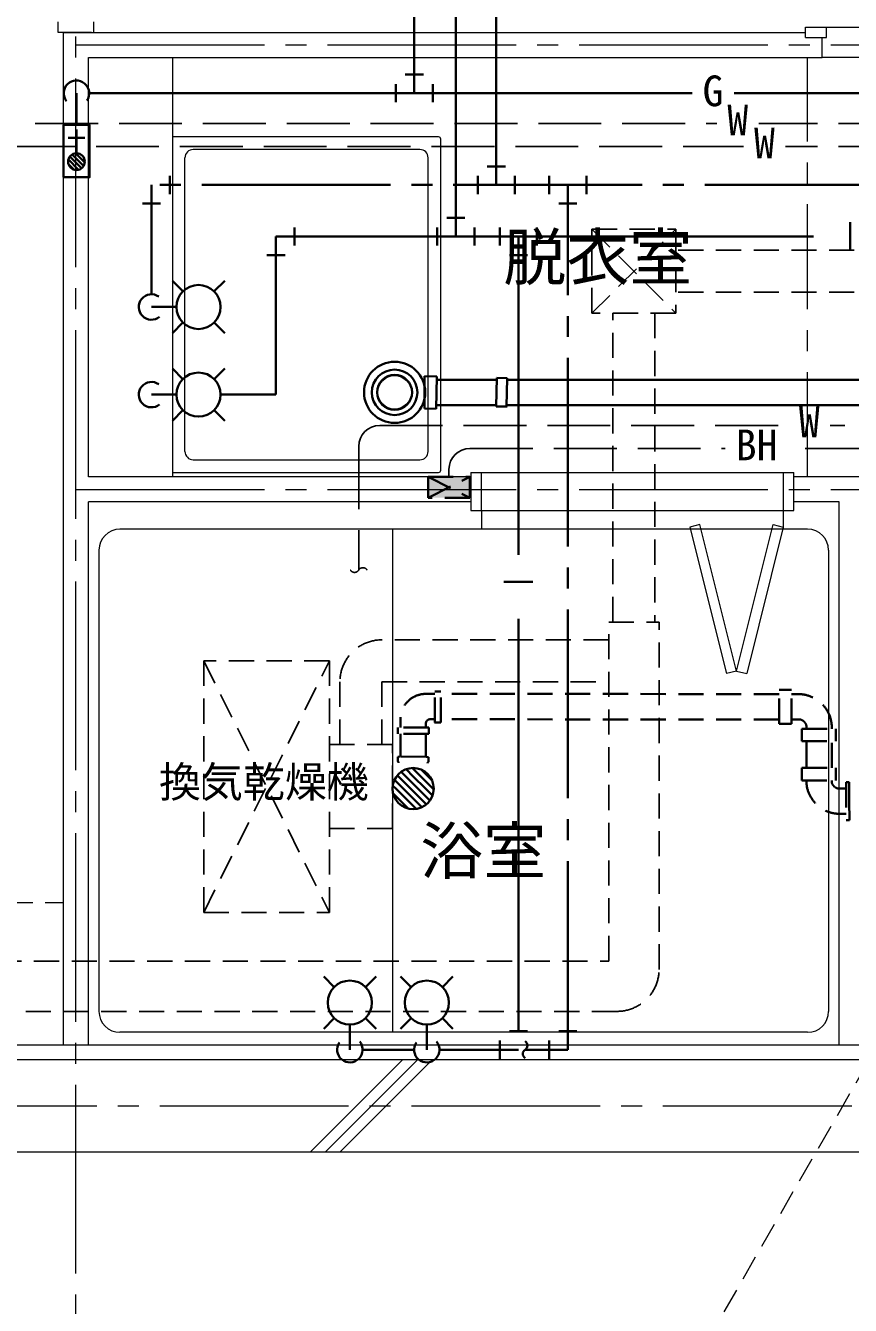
# Model space of a CAD drawing. Units: millimetres at full size, sheet at 1:50; details may follow other scales. Extents: x -9674 to 9699, y -6794 to 6791.
# Drawn here: x -1245 to 722, y -4059 to -1006 of the extents above; entities that cross this region are included whole.
import ezdxf
from ezdxf.enums import TextEntityAlignment as Align

# ---------------------------------------------------------------- set-up
doc = ezdxf.new("R2010")
doc.units = ezdxf.units.MM
doc.header["$LTSCALE"] = 50
for name, pattern in [('CHAIN1', [8, 5, -1, 1, -1]), ('CHAIN2', [12, 9, -1, 1, -1]), ('DASHED1', [1.8, 1.2, -0.6]), ('DASHED3', [4, 3, -1])]:
    doc.linetypes.add(name, pattern=pattern)
for name, color, linetype, lineweight in [('1-0_芯', 134, 'CHAIN2', 9), ('1-1_躯体', 134, 'Continuous', 9), ('1-2_間仕切', 134, 'Continuous', 9), ('1-3_建具', 134, 'Continuous', 9), ('1-5_設備', 134, 'Continuous', 9), ('1-8_ハッチ', 134, 'Continuous', 9), ('1-C_梁', 134, 'DASHED1', 9), ('1-D_記号', 134, 'CHAIN1', 9), ('2-0_芯', 3, 'Continuous', 35), ('2-2', 5, 'DASHED3', 25), ('2-3_建具', 4, 'Continuous', 35), ('2-9_金物', 1, 'CHAIN2', 35), ('2-A_文字', 6, 'Continuous', 35), ('2-C', 2, 'DASHED1', 25)]:
    doc.layers.add(name, color=color, linetype=linetype, lineweight=lineweight)
doc.layers.add('1-A_文字', color=134, linetype='Continuous')
doc.styles.add('ＭＳ ゴシック', font='')
doc.styles.get('ＭＳ ゴシック').set_extended_font_data('MS Gothic')

msp = doc.modelspace()

# ---------------------------------------------------------------- linework, layer by layer
at = {"layer": '1-0_芯'}
for p, q in [((-1125.35, -4582.19), (-1125.35, 112.81)), ((-1125.35, -1052.19), (8284.65, -1052.19)), ((-1125.35, -2112.19), (2053.65, -2112.19)), ((-8725.35, -3582.19), (8284.65, -3582.19))]:
    msp.add_line(p, q, dxfattribs=at)
at = {"layer": '1-1_躯体'}
msp.add_line((-1450.35, -3472.19), (1624.65, -3472.19), dxfattribs=at)
msp.add_lwpolyline([(-1470.35, -3692.19), (6439.65, -3692.19), (6439.65, -3982.19), (7089.65, -3982.19)], dxfattribs=at)
at = {"layer": '1-2_間仕切'}
for p, q in [((654.65, -1082.19), (654.65, -1034.69)), ((-1095.35, -1082.19), (654.65, -1082.19)), ((-1095.35, -2082.19), (-1095.35, -1082.19)), ((-183.35, -2082.19), (-1095.35, -2082.19)), ((789.65, -2082.19), (586.65, -2082.19)), ((-1095.35, -3437.19), (-1095.35, -2142.19)), ((-183.35, -2142.19), (-1095.35, -2142.19)), ((694.65, -2142.19), (586.65, -2142.19)), ((694.65, -3437.19), (694.65, -2142.19))]:
    msp.add_line(p, q, dxfattribs=at)
msp.add_lwpolyline([(-1155.35, -3437.19), (-1155.35, -1022.19), (614.65, -1022.19)], dxfattribs=at)
at = {"layer": '1-3_建具'}
for p, q in [((-1082.85, -1022.19), (-1082.85, -997.19)), ((664.65, -1009.69), (1414.65, -1009.69)), ((1424.65, -1082.19), (654.65, -1082.19)), ((-183.35, -2072.19), (-158.35, -2072.19)), ((-183.35, -2072.19), (-183.35, -2162.19)), ((-158.35, -2072.19), (561.65, -2072.19)), ((-158.35, -2162.19), (-158.35, -2072.19)), ((561.65, -2072.19), (586.65, -2072.19)), ((561.65, -2072.19), (561.65, -2162.19)), ((586.65, -2162.19), (586.65, -2072.19)), ((-183.35, -2162.19), (-158.35, -2162.19)), ((-158.35, -2162.19), (561.65, -2162.19)), ((561.65, -2162.19), (586.65, -2162.19)), ((362.77, -2196.13), (338.52, -2202.19)), ((450.09, -2545.38), (362.77, -2196.13)), ((450.09, -2545.38), (537.4, -2196.13)), ((537.4, -2196.13), (561.65, -2202.19)), ((338.52, -2202.19), (425.83, -2551.44)), ((338.52, -2202.19), (425.83, -2551.44)), ((338.52, -2202.19), (425.83, -2551.44)), ((338.52, -2202.19), (425.83, -2551.44)), ((561.65, -2202.19), (474.34, -2551.44)), ((561.65, -2202.19), (474.34, -2551.44)), ((561.65, -2202.19), (474.34, -2551.44)), ((561.65, -2202.19), (474.34, -2551.44)), ((450.09, -2545.38), (425.83, -2551.44)), ((450.09, -2545.38), (474.34, -2551.44))]:
    msp.add_line(p, q, dxfattribs=at)
for points in [[(-1087.85, -1022.19), (-1167.85, -1022.19), (-1167.85, -997.19)], [(614.65, -1034.69), (614.65, -1009.69), (664.65, -1009.69)], [(614.65, -1034.69), (664.65, -1034.69), (664.65, -1009.69)]]:
    msp.add_lwpolyline(points, dxfattribs=at)
at = {"layer": '1-5_設備'}
for p, q in [((-895.35, -1082.19), (-895.35, -2082.19)), ((-260.35, -1271.54), (-895.35, -1271.54)), ((-255.35, -2066.54), (-255.35, -1276.54)), ((-305.35, -1301.54), (-845.35, -1301.54)), ((-865.35, -2021.54), (-865.35, -1321.54)), ((-285.35, -2021.54), (-285.35, -1321.54)), ((-845.35, -2041.54), (-305.35, -2041.54)), ((-895.35, -2071.54), (-260.35, -2071.54)), ((-158.35, -2162.19), (-158.35, -2207.19)), ((561.65, -2162.19), (561.65, -2207.19)), ((619.65, -2207.19), (-1020.35, -2207.19)), ((-370.35, -2207.19), (-370.35, -3407.19)), ((338.52, -2202.19), (425.83, -2551.44)), ((561.65, -2202.19), (474.34, -2551.44)), ((-1070.35, -2257.19), (-1070.35, -3357.19)), ((669.65, -2257.19), (669.65, -3357.19)), ((619.65, -3407.19), (-1020.35, -3407.19))]:
    msp.add_line(p, q, dxfattribs=at)
msp.add_circle((-365.35, -1880.73), 40, dxfattribs=at)
for centre, radius, start, end in [((-260.35, -1276.54), 5, 0, 90), ((-845.35, -1321.54), 20, 90, 180), ((-305.35, -1321.54), 20, 0, 90), ((-845.35, -2021.54), 20, 180, 270), ((-305.35, -2021.54), 20, 270, 0), ((-260.35, -2066.54), 5, 270, 0), ((-1020.35, -2257.19), 50, 90, 180), ((619.65, -2257.19), 50, 0, 90), ((-1020.35, -3357.19), 50, 180, 270), ((619.65, -3357.19), 50, 270, 0)]:
    msp.add_arc(centre, radius, start, end, dxfattribs=at)
at = {"layer": '1-8_ハッチ'}
for p, q in [((-1440.35, -3437.19), (1624.65, -3437.19)), ((-565.69, -3692.19), (-345.69, -3472.19)), ((-530.34, -3692.19), (-310.34, -3472.19)), ((-494.98, -3692.19), (-274.98, -3472.19))]:
    msp.add_line(p, q, dxfattribs=at)
at = {"layer": '1-C_梁'}
msp.add_line((-2728.41, -3097.19), (-1155.35, -3097.19), dxfattribs=at)
at = {"layer": '1-D_記号'}
msp.add_line((619.24, -2082.19), (619.24, -1082.19), dxfattribs=at)
at = {"layer": '2-0_芯'}
for p, q in [((-294.01, -1842.37), (-264.97, -1842.96)), ((-294.01, -1919.09), (-294.01, -1842.37)), ((-264.97, -1842.96), (-266.36, -1919.65)), ((-121.7, -1850.48), (-265.11, -1850.48)), ((-123, -1914.3), (-121.61, -1845.99)), ((-97.11, -1846.49), (-121.61, -1845.99)), ((-97.11, -1846.49), (-121.61, -1845.99)), ((-98.5, -1914.8), (-97.11, -1846.49)), ((760.81, -1850.48), (-97.35, -1850.48)), ((-294.01, -1919.09), (-266.36, -1919.65)), ((-122.93, -1910.98), (-266.2, -1910.98)), ((-97.27, -1914.83), (-123, -1914.3)), ((-98.5, -1914.8), (-121.76, -1914.33)), ((759.58, -1910.98), (-98.27, -1910.98)), ((-301.55, -2780.81), (-276.13, -2806.26)), ((-368.57, -2837.52), (-332.94, -2873.2))]:
    msp.add_line(p, q, dxfattribs=at)
at = {"layer": '2-0_芯', "linetype": 'DASHED1'}
for p, q in [((-269.81, -2668.53), (-269.76, -2594.53)), ((551.4, -2671.08), (551.4, -2590.34)), ((-291.15, -2599.93), (-269.77, -2599.94)), ((551.4, -2600.34), (-254.97, -2599.94)), ((597.23, -2600.36), (581.4, -2600.35)), ((-351.18, -2659.9), (-351.19, -2680.07)), ((-290.74, -2670.43), (-290.74, -2680.11)), ((-283.93, -2680.12), (-283.94, -2694.94)), ((-280.73, -2660.44), (-269.81, -2660.45)), ((-255.01, -2668.53), (-269.84, -2668.52)), ((551.4, -2661.08), (-255.01, -2660.46)), ((581.4, -2671.11), (551.4, -2671.08)), ((602.67, -2661.12), (581.4, -2661.11)), ((605.8, -2712.96), (605.83, -2682.96)), ((605.83, -2682.96), (686.57, -2682.96)), ((616.63, -2675.65), (616.62, -2682.96)), ((677.19, -2682.96), (677.19, -2680.4)), ((-283.93, -2694.92), (-357.93, -2694.87)), ((-351.2, -2694.87), (-351.22, -2749.42)), ((-290.76, -2694.91), (-290.8, -2750.49)), ((616.6, -2712.96), (616.55, -2776.46)), ((677.14, -2776.46), (677.18, -2712.96)), ((-357.55, -2749.95), (-357.67, -2760.95)), ((-357.55, -2749.95), (-351.85, -2749.42)), ((-290.25, -2750.08), (-351.85, -2749.42)), ((-284.56, -2750.75), (-290.25, -2750.08)), ((-284.56, -2750.75), (-284.68, -2761.75)), ((605.8, -2806.46), (605.83, -2776.46)), ((605.83, -2776.46), (686.57, -2776.46)), ((677.13, -2810.96), (677.13, -2806.46)), ((691.39, -2825.42), (711.78, -2825.43)), ((719.03, -2810.74), (711.77, -2810.75)), ((711.77, -2810.75), (711.83, -2900.75)), ((719.06, -2855.74), (719.03, -2810.74)), ((701.22, -2885.96), (711.82, -2885.96))]:
    msp.add_line(p, q, dxfattribs=at)
for points in [[(-255.01, -2668.53), (-254.96, -2594.53), (-269.79, -2594.52)], [(581.4, -2671.11), (581.4, -2590.35), (551.4, -2590.34)], [(-283.93, -2680.12), (-357.93, -2680.07), (-357.94, -2694.89)], [(605.8, -2712.96), (686.56, -2712.96), (686.57, -2682.96)], [(605.8, -2806.46), (686.56, -2806.46), (686.57, -2776.46)], [(719.06, -2855.74), (719.09, -2900.74), (711.83, -2900.75)]]:
    msp.add_lwpolyline(points, dxfattribs=at)
at = {"layer": '2-0_芯'}
for points in [[(-323.15, -2776.87), (-321.07, -2778.95), (-274.3, -2825.78), (-272.22, -2827.86)], [(-365.51, -2805.21), (-345.01, -2825.74), (-321.12, -2849.66), (-300.62, -2870.19)], [(-358.6, -2794.44), (-327.33, -2825.75), (-321.1, -2831.99), (-289.84, -2863.29)], [(-349.5, -2785.87), (-321.09, -2814.31), (-309.66, -2825.76), (-281.25, -2854.2)], [(-337.89, -2779.8), (-321.08, -2796.63), (-291.98, -2825.77), (-275.17, -2842.6)], [(-369.51, -2818.89), (-362.69, -2825.72), (-321.13, -2867.34), (-314.31, -2874.17)]]:
    msp.add_lwpolyline(points, dxfattribs=at)
for centre, radius in [((-365.35, -1880.73), 72.97), ((-365.35, -1880.73), 54.3), ((-365.35, -1880.73), 41.55), ((-321.1, -2825.75), 49.09)]:
    msp.add_circle(centre, radius, dxfattribs=at)
at = {"layer": '2-0_芯', "linetype": 'DASHED1'}
for centre, radius, start, end in [((-291.18, -2659.93), 60, 89.97203, 179.97203), ((597.19, -2680.36), 80, 359.97203, 89.97203), ((-280.74, -2670.44), 10, 89.9556, 179.9556), ((597.19, -2680.36), 20, 13.61576, 74.10457), ((-359.71, -2764.4), 4, 359.37871, 59.37871), ((-282.71, -2765.23), 4, 119.37871, 179.37871), ((696.53, -2806.1), 80, 179.9556, 267.74203), ((696.53, -2806.1), 20, 194.06253, 255.10149), ((696.53, -2806.1), 80, 267.74203, 273.36328)]:
    msp.add_arc(centre, radius, start, end, dxfattribs=at)
at = {"layer": '2-2'}
for p, q in [((-1822.45, -1239.55), (403.1, -1239.55)), ((2243.09, -1239.55), (503.1, -1239.55)), ((-1877.41, -1294.5), (466.76, -1294.5)), ((2243.09, -1294.5), (566.76, -1294.5)), ((-400.94, -1959.73), (573.62, -1959.73)), ((1908.73, -1959.73), (673.62, -1959.73)), ((-450.94, -2009.73), (-450.94, -2304.51)), ((-185.65, -2014.68), (423.14, -2014.68)), ((1963.68, -2014.68), (569.97, -2014.68)), ((-235.65, -2064.68), (-235.65, -2082.19))]:
    msp.add_line(p, q, dxfattribs=at)
at = {"layer": '2-2', "color": 4, "linetype": 'DASHED1', "lineweight": 35}
for p, q in [((-285.65, -2082.19), (-185.65, -2132.19)), ((-285.65, -2132.19), (-185.65, -2082.19)), ((-285.65, -2082.19), (-185.65, -2082.19)), ((-285.65, -2132.19), (-285.65, -2082.19)), ((-185.65, -2132.19), (-185.65, -2082.19)), ((-185.65, -2132.19), (-285.65, -2132.19))]:
    msp.add_line(p, q, dxfattribs=at)
at = {"layer": '2-2', "linetype": 'Continuous'}
for centre in [(-400.94, -2009.73), (-185.65, -2064.68)]:
    msp.add_arc(centre, 50, 90, 180, dxfattribs=at)
at = {"layer": '2-2'}
for centre, start, end in [((-460.94, -2298.45), 211.23674, 328.76326), ((-440.94, -2310.58), 31.23674, 148.76326)]:
    msp.add_arc(centre, 11.7, start, end, dxfattribs=at)
at = {"layer": '2-2', "color": 150}
msp.add_solid([(-285.65, -2132.19), (-185.65, -2132.19), (-285.65, -2082.19), (-185.65, -2082.19)], dxfattribs=at)
at = {"layer": '2-3_建具'}
for p, q in [((-318.37, -1167.14), (-318.37, -887.31)), ((-296.77, -1122.84), (-339.97, -1122.84)), ((-362.66, -1188.74), (-362.66, -1145.54)), ((-274.07, -1188.74), (-274.07, -1145.54)), ((-1124.1, -1242.79), (-1124.1, -1167.14)), ((-1093.76, -1167.14), (344.13, -1167.14)), ((444.13, -1167.14), (1574.68, -1167.14)), ((-1104.1, -1274.04), (-1144.1, -1274.04)), ((-1124.1, -1254.04), (-1124.1, -1310.43)), ((-1104.23, -1332.71), (-1126.37, -1310.56)), ((-1118.99, -1349.77), (-1143.43, -1325.32)), ((-1129.74, -1349.62), (-1143.28, -1336.07)), ((-1111.88, -1346.27), (-1139.93, -1318.21)), ((-1106.9, -1340.64), (-1134.31, -1313.23)), ((-1108.91, -1317.41), (-1111.08, -1315.25))]:
    msp.add_line(p, q, dxfattribs=at)
msp.add_lwpolyline([(-1155.35, -1367.79), (-1092.85, -1367.79), (-1092.85, -1242.79), (-1155.35, -1242.79)], close=True, dxfattribs=at)
msp.add_circle((-1124.1, -1330.43), 20, dxfattribs=at)
msp.add_arc((-1124.1, -1167.14), 30.34, 325.151, 219.51, dxfattribs=at)
at = {"layer": '2-9_金物'}
for p, q in [((-122.83, -1386.13), (-122.83, -691.77)), ((-101.23, -1341.84), (-144.43, -1341.84)), ((-901, -1407.73), (-901, -1364.53)), ((-167.12, -1364.53), (-167.12, -1407.73)), ((-78.53, -1364.53), (-78.53, -1407.73)), ((3.5, -1407.73), (3.5, -1364.53)), ((92.09, -1407.73), (92.09, -1364.53)), ((1424.68, -1386.13), (-945.3, -1386.13)), ((-945.3, -1646.74), (-945.3, -1386.13)), ((47.8, -3448.64), (47.8, -1386.13)), ((-966.9, -1430.43), (-923.7, -1430.43)), ((26.2, -1430.43), (69.4, -1430.43)), ((26.2, -3404.34), (69.4, -3404.34)), ((-54.17, -3448.64), (47.8, -3448.64)), ((3.5, -3470.24), (3.5, -3427.04))]:
    msp.add_line(p, q, dxfattribs=at)
at = {"layer": '2-9_金物', "linetype": 'Continuous'}
for p, q in [((-870.07, -1639.59), (-895.29, -1614.37)), ((-795.75, -1639.59), (-770.53, -1614.37)), ((-885.46, -1677.08), (-945.3, -1677.08)), ((-870.07, -1714.24), (-895.29, -1739.46)), ((-795.75, -1714.24), (-770.53, -1739.46)), ((-509.2, -3299.09), (-534.41, -3273.87)), ((-434.88, -3299.09), (-409.66, -3273.87)), ((-509.2, -3373.41), (-534.41, -3398.63)), ((-434.88, -3373.41), (-409.66, -3398.63)), ((-472.04, -3388.8), (-472.04, -3448.64))]:
    msp.add_line(p, q, dxfattribs=at)
for centre in [(-832.91, -1677.08), (-472.04, -3336.25)]:
    msp.add_circle(centre, 52.55, dxfattribs=at)
for centre, radius, start, end in [((-945.3, -1677.08), 30.34, 55.151, 309.51), ((-472.04, -3448.64), 30.34, 145.151, 39.51), ((-48.11, -3458.64), 11.7, 121.23674, 238.76326), ((-60.24, -3438.64), 11.7, 301.23674, 58.76326)]:
    msp.add_arc(centre, radius, start, end, dxfattribs=at)
at = {"layer": '2-A_文字'}
for p, q in [((-197.76, -1464.84), (-240.96, -1464.84)), ((-603.99, -1530.73), (-603.99, -1487.53)), ((-263.66, -1530.73), (-263.66, -1487.53)), ((-175.07, -1530.73), (-175.07, -1487.53)), ((-114.43, -1530.73), (-114.43, -1487.53)), ((-25.84, -1530.73), (-25.84, -1487.53)), ((721.22, -1543.55), (721.22, -1474.72)), ((-648.28, -1886.15), (-648.28, -1509.13)), ((633.32, -1509.13), (-648.28, -1509.13)), ((-70.13, -2268.54), (-70.13, -1509.13)), ((-669.88, -1553.43), (-626.68, -1553.43)), ((-91.73, -1553.43), (-48.53, -1553.43)), ((-870.07, -1848.99), (-895.29, -1823.77)), ((-795.75, -1848.99), (-770.53, -1823.77)), ((-885.46, -1886.15), (-945.3, -1886.15)), ((-780.36, -1886.15), (-648.28, -1886.15)), ((-870.07, -1923.3), (-895.29, -1948.52)), ((-795.75, -1923.3), (-770.53, -1948.52)), ((-35.72, -2333.04), (-104.55, -2333.04)), ((-70.13, -2420.95), (-70.13, -3404.34)), ((-325.73, -3299.09), (-350.95, -3273.87)), ((-251.41, -3299.09), (-226.19, -3273.87)), ((-325.73, -3373.41), (-350.95, -3398.63)), ((-251.41, -3373.41), (-226.19, -3398.63)), ((-288.57, -3388.8), (-288.57, -3448.64)), ((-91.73, -3404.34), (-48.53, -3404.34)), ((-318.91, -3448.64), (-441.7, -3448.64)), ((-258.23, -3448.64), (-70.13, -3448.64)), ((-114.43, -3470.24), (-114.43, -3427.04))]:
    msp.add_line(p, q, dxfattribs=at)
msp.add_lwpolyline([(-769.56, -788.3), (-219.36, -788.3), (-219.36, -1509.13)], dxfattribs=at)
for centre in [(-832.91, -1886.15), (-288.57, -3336.25)]:
    msp.add_circle(centre, 52.55, dxfattribs=at)
for centre, start, end in [((-945.3, -1886.15), 55.151, 309.51), ((-288.57, -3448.64), 145.151, 39.51)]:
    msp.add_arc(centre, 30.34, start, end, dxfattribs=at)
at = {"layer": '2-C'}
for p, q in [((105.19, -1491.78), (305.19, -1691.78)), ((105.19, -1691.78), (305.19, -1491.78)), ((1180.98, -1541.78), (305.19, -1541.78)), ((1180.98, -1641.78), (305.19, -1641.78)), ((155.19, -2428.49), (155.19, -1691.78)), ((255.19, -1691.78), (255.19, -2428.49)), ((265.19, -3257.19), (265.19, -2428.49)), ((145.19, -2471.02), (-395.65, -2471.02)), ((-820.65, -3121.02), (-520.65, -2521.02)), ((-820.65, -2521.02), (-520.65, -3121.02)), ((-520.65, -3121.02), (-520.65, -2521.02)), ((-495.65, -2571.02), (-495.65, -2721.02)), ((-395.65, -2721.02), (-395.65, -2571.02)), ((-395.65, -2571.02), (145.19, -2571.02)), ((-520.65, -2721.02), (-370.65, -2721.02)), ((-370.65, -2921.02), (-370.65, -2721.02)), ((-520.65, -2921.02), (-370.65, -2921.02)), ((-820.65, -3121.02), (-520.65, -3121.02)), ((-7525.35, -3237.19), (145.19, -3237.19)), ((165.19, -3357.19), (-7525.35, -3357.19))]:
    msp.add_line(p, q, dxfattribs=at)
at = {"layer": '2-C', "color": 7, "lineweight": 9}
msp.add_line((854.71, -3320.31), (-55.33, -4896.54), dxfattribs=at)
at = {"layer": '2-C'}
msp.add_lwpolyline([(105.19, -1491.78), (305.19, -1491.78), (305.19, -1691.78), (105.19, -1691.78)], close=True, dxfattribs=at)
for points in [[(145.19, -3237.19), (145.19, -2428.49), (265.19, -2428.49)], [(-520.65, -2521.02), (-820.65, -2521.02), (-820.65, -3121.02)]]:
    msp.add_lwpolyline(points, dxfattribs=at)
for centre, start, end in [((-395.65, -2571.02), 90, 180), ((165.19, -3257.19), 270, 0)]:
    msp.add_arc(centre, 100, start, end, dxfattribs=at)

# ---------------------------------------------------------------- texts
at = {"layer": '1-2_間仕切', "color": 7, "style": 'ＭＳ ゴシック'}
msp.add_text('換気乾燥機', height=73.31, dxfattribs=at).set_placement((-927.05, -2868.5), align=Align.BOTTOM_LEFT)
at = {"layer": '1-A_文字', "style": 'ＭＳ ゴシック'}
for s, p in [('脱衣室', (-105.89, -1646.18)), ('浴室', (-303.95, -3062.21))]:
    msp.add_text(s, height=110, dxfattribs=at).set_placement(p, align=Align.BOTTOM_LEFT)
at = {"layer": '2-2', "color": 7, "style": 'ＭＳ ゴシック'}
for s, p in [('W', (428.1, -1289.55)), ('W', (491.76, -1344.5)), ('W', (598.62, -2009.73)), ('BH', (448.14, -2064.68))]:
    msp.add_text(s, height=73.31, dxfattribs=at).set_placement(p, align=Align.BOTTOM_LEFT)
at = {"layer": '2-3_建具', "color": 7, "style": 'ＭＳ ゴシック'}
msp.add_text('G', height=73.31, dxfattribs=at).set_placement((369.13, -1220.21), align=Align.BOTTOM_LEFT)

doc.saveas('drawing.dxf')
